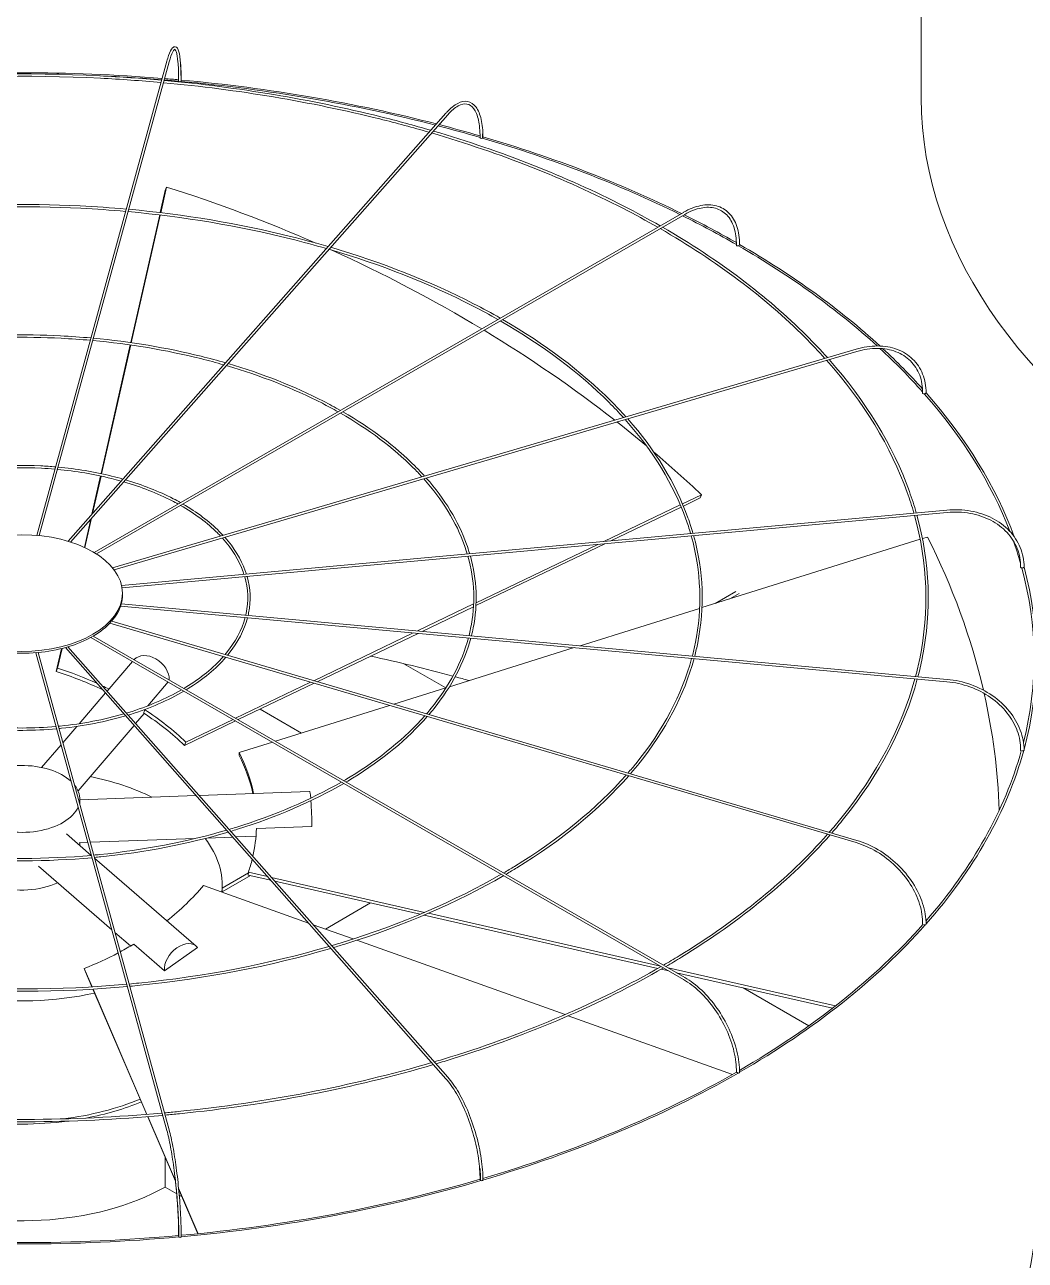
# Model space of a CAD drawing. Header units: millimetres. Extents: x -312439 to 477422, y -331570 to 212570.
# Drawn here: x 354626 to 355661, y 98987 to 100264 of the extents above; entities that cross this region are included whole.
import ezdxf

# ---------------------------------------------------------------- set-up
doc = ezdxf.new("R2010")
doc.units = ezdxf.units.MM

msp = doc.modelspace()

# ---------------------------------------------------------------- linework, layer by layer
at = {"color": 3, "linetype": 'Continuous', "lineweight": 0, "extrusion": (-1.11022e-16, 0.816497, 0.57735)}
for p, q in [((355553.218, 100188.528), (355553.218, 100751.416)), ((354773.384, 100226.439), (354638.916, 99736.27)), ((354641.391, 99736.033), (354775.746, 100225.791)), ((355061.905, 100172.85), (354671.227, 99730.168)), ((354673.792, 99729.372), (355063.741, 100171.229)), ((354773.059, 100096.456), (354767.038, 100069.876)), ((354771.728, 100093.025), (354773.059, 100096.456)), ((354766.5, 100069.941), (354771.728, 100093.025)), ((354698.226, 99718.527), (355307.417, 100070.244)), ((355308.642, 100068.122), (354700.591, 99717.064)), ((354736.07, 99935.596), (354765.956, 100067.539)), ((354766.494, 100067.474), (354736.606, 99935.519)), ((354705.377, 99800.089), (354735.527, 99933.199)), ((354736.063, 99933.122), (354705.904, 99799.975)), ((355485.837, 99928.788), (354717.268, 99702.694)), ((354718.903, 99700.622), (355486.529, 99926.438)), ((354695.862, 99758.083), (354704.836, 99797.7)), ((354705.363, 99797.586), (354696.606, 99758.926)), ((355306.36, 99768.944), (355325.967, 99778.354)), ((355324.636, 99774.922), (355307.337, 99766.62)), ((355324.636, 99774.922), (355325.967, 99778.354)), ((354726.644, 99684.397), (355579.732, 99762.406)), ((355225.186, 99729.986), (355304.15, 99767.883)), ((355305.126, 99765.558), (355232.377, 99730.643)), ((354688.106, 99723.84), (354694.734, 99753.103)), ((354695.478, 99753.946), (354688.607, 99723.608)), ((355579.955, 99759.967), (354727.101, 99681.979)), ((355226.045, 99727.604), (355092.887, 99663.697)), ((355093.005, 99666.547), (355218.855, 99726.947)), ((355552.073, 99732.234), (355326.546, 99661.583)), ((355559.516, 99734.566), (355554.424, 99732.971)), ((354727.511, 99674.644), (354727.511, 99676.644)), ((355361.577, 99678.197), (355340.218, 99665.866)), ((355355.365, 99670.611), (355365.041, 99676.197)), ((355579.732, 99584.977), (354725.574, 99663.084)), ((354726.298, 99665.477), (355579.955, 99587.416)), ((355032.446, 99637.482), (355090.51, 99665.349)), ((355090.367, 99662.488), (355037.334, 99637.035)), ((355324.059, 99660.804), (355200.545, 99622.11)), ((355486.529, 99420.945), (354716.348, 99647.513)), ((354714.51, 99645.501), (355485.837, 99418.595)), ((354925.282, 99586.05), (355028.141, 99635.416)), ((355033.029, 99634.969), (354928.89, 99584.989)), ((355307.417, 99277.139), (354694.828, 99630.818)), ((354697.305, 99632.217), (355308.642, 99279.261)), ((354637.869, 99614.928), (354773.384, 99120.944)), ((354640.348, 99615.151), (354775.746, 99121.592)), ((354659.033, 99595.484), (354664.416, 99619.252)), ((354665.003, 99619.399), (354660.363, 99598.916)), ((355061.905, 99174.533), (354668.482, 99620.325)), ((354671.085, 99621.077), (355063.741, 99176.154)), ((355194.467, 99620.207), (355065.485, 99579.8)), ((354659.033, 99595.484), (354660.363, 99598.916)), ((354737.924, 99605.936), (354711.577, 99575.195)), ((355061.725, 99578.622), (355018.435, 99603.616)), ((354774.717, 99584.694), (354753.592, 99560.046)), ((354844.456, 99547.259), (354921.983, 99584.467)), ((354925.592, 99583.406), (354847.098, 99545.733)), ((354709.968, 99573.317), (354682.764, 99541.575)), ((355061.88, 99578.671), (355007.876, 99561.753)), ((355003.672, 99560.436), (354885.664, 99523.467)), ((354750.058, 99552.148), (354741.12, 99541.72)), ((354793.041, 99522.583), (354841.781, 99545.975)), ((354912.705, 99531.939), (354869.877, 99556.666)), ((354680.332, 99538.738), (354665.923, 99521.925)), ((354739.51, 99539.842), (354681.543, 99472.206)), ((354844.423, 99544.449), (354791.71, 99519.151)), ((354663.999, 99519.68), (354643.942, 99496.277)), ((354791.71, 99519.151), (354793.041, 99522.583)), ((354882.488, 99522.473), (354848.145, 99511.714)), ((354848.05, 99508.757), (354848.145, 99511.714)), ((354920.986, 99471.548), (354806.784, 99467.315)), ((354803.621, 99467.198), (354683.347, 99462.74)), ((354683.347, 99463.783), (354683.347, 99458.409)), ((354865.988, 99433.12), (354923.216, 99435.241)), ((354695.25, 99405.432), (354669.707, 99427.566)), ((354691.672, 99418.803), (354682.666, 99418.469)), ((354683.347, 99418.494), (354683.347, 99415.747)), ((354802.801, 99422.922), (354694.187, 99418.896)), ((354841.432, 99424.353), (354814.705, 99423.363)), ((354865.511, 99425.246), (354844.595, 99424.471)), ((354716.424, 99328.575), (354640.751, 99394.152)), ((354803.694, 99311.456), (354698.701, 99402.441)), ((354857.604, 99387.229), (354830.625, 99371.652)), ((354830.625, 99367.652), (354859.83, 99384.514)), ((354857.533, 99385.037), (354857.628, 99387.994)), ((354880.813, 99379.731), (354857.533, 99385.037)), ((354857.628, 99387.994), (354877.522, 99383.459)), ((354881.612, 99382.527), (355039.78, 99346.472)), ((355035.202, 99344.537), (354884.902, 99378.798)), ((354919.94, 99335.395), (354811.233, 99374.222)), ((354830.625, 99367.296), (354830.625, 99374.546)), ((354984.006, 99356.207), (354937.25, 99329.212)), ((355280.862, 99288.538), (355039.295, 99343.604)), ((355043.839, 99345.547), (355283.595, 99290.893)), ((354965.962, 99318.958), (354924.71, 99333.691)), ((354735.812, 99311.774), (354719.756, 99325.687)), ((355184.971, 99240.734), (354969.736, 99317.609)), ((354739.087, 99313.73), (354770.883, 99286.176)), ((354770.883, 99286.176), (354805.078, 99309.996)), ((354688.039, 99288.406), (354696.16, 99269.49)), ((354689.275, 99285.069), (354688.039, 99288.406)), ((354695.968, 99269.479), (354689.275, 99285.069)), ((355292.12, 99285.972), (355284.386, 99287.735)), ((355291.69, 99289.048), (355464.408, 99249.676)), ((355461.441, 99247.374), (355300.215, 99284.126)), ((354752.573, 99137.623), (354696.994, 99267.087)), ((354697.186, 99267.099), (354752.763, 99137.638)), ((355437.005, 99229.234), (355369.145, 99268.414)), ((355358.028, 99178.922), (355188.342, 99239.53)), ((354782.268, 99068.45), (354753.592, 99135.248)), ((354753.783, 99135.263), (354782.201, 99069.066)), ((354771.667, 99093.144), (354771.667, 99062.468)), ((354783.523, 99055.624), (354771.667, 99062.468)), ((354785.519, 99061.338), (354805.732, 99014.254)), ((354805.543, 99014.235), (354785.576, 99060.745)), ((354789.176, 99052.36), (354786.184, 99054.087))]:
    msp.add_line(p, q, dxfattribs=at)
at = {"color": 3, "linetype": 'Continuous', "lineweight": 0}
for centre, major_axis, ratio, start_param, end_param in [((354623.452, 99609.109), (-1048.768, 0), 0.57735027, 4.57359934, 4.85199434), ((354623.452, 99609.109), (-1046.319, 0), 0.57735027, 4.57364216, 4.63432464), ((354623.452, 99609.109), (-1046.319, 0), 0.57735027, 4.55682048, 4.57124415), ((354623.452, 99609.109), (-1048.768, 0), 0.57735027, 4.55718579, 4.57120693), ((354786.795, 100205.863), (1.225, -0.004), 0.56474576, 3.14159265, 4.55699194), ((354786.795, 100205.863), (1.225, -0.004), 0.56474576, 4.55699194, 6.12778827), ((354623.452, 99609.109), (-1046.319, 0), 0.57735027, 4.2914666, 4.55448885), ((354786.986, 100206.561), (1.225, 0), 0.57735027, 5.71748689, 6.28318531), ((354623.452, 99609.109), (-1048.768, 0), 0.57735027, 4.29134899, 4.55463788), ((356601.986, 100188.528), (-1048.768, 0), 0.57735027, 0, 1.54391573), ((354623.452, 99609.109), (-1046.319, 0), 0.57735027, 4.24262693, 4.28868124), ((354623.452, 99609.109), (-1048.768, 0), 0.57735027, 4.24381435, 4.28857014), ((355098.315, 100147.424), (1.225, -0.01), 0.56597275, 3.14159265, 4.24604342), ((355098.315, 100147.424), (1.225, -0.01), 0.56597275, 4.24604342, 5.81683974), ((354623.452, 99609.109), (-1046.319, 0), 0.57735027, 4.00461262, 4.24016109), ((355098.871, 100148.054), (1.225, 0), 0.57735027, 5.29033196, 6.28318531), ((354623.452, 99609.109), (-1048.768, 0), 0.57735027, 4.00443097, 4.24060103), ((354624.782, 99441.829), (-942.562, 365.4), 0.65992862, 4.64663537, 4.80984928), ((354623.452, 99609.109), (-1046.319, 0), 0.57735027, 3.92863661, 4.00129229), ((354623.452, 99609.109), (-1048.768, 0), 0.57735027, 3.93098858, 4.00111844), ((354624.782, 99441.829), (-942.562, 365.4), 0.65992862, 4.45394149, 4.62923067), ((355363.311, 100036.267), (1.225, -0.016), 0.56830663, 3.14159265, 3.93464288), ((355363.311, 100036.267), (1.225, -0.016), 0.56830663, 3.93464288, 5.50543921), ((354623.452, 99609.109), (-1046.319, 0), 0.57735027, 3.70570419, 3.9258203), ((355364.177, 100036.767), (-1.225, 0), 0.57735027, 1.83263032, 3.14159265), ((354623.452, 99609.109), (-1048.768, 0), 0.57735027, 3.70411228, 3.92650775), ((354624.782, 99441.829), (-942.562, 365.4), 0.65992862, 4.28319099, 4.45112181), ((354623.452, 99609.109), (-1046.319, 0), 0.57735027, 3.61515195, 3.70067928), ((354623.452, 99609.109), (-1048.768, 0), 0.57735027, 3.61992048, 3.69877001), ((355555.841, 99883.272), (-1.225, 0.021), 0.57151893, 0, 0.48093441), ((355555.841, 99883.272), (-1.225, 0.021), 0.57151893, 0.48093441, 2.05173073), ((354623.452, 99609.109), (-1046.319, 0), 0.57735027, 3.3609423, 3.61148113), ((355556.932, 99883.593), (-1.225, 0), 0.57735027, 1.51847105, 3.14159265), ((354623.452, 99609.109), (-1048.768, 0), 0.57735027, 3.35086888, 3.61231471), ((354624.782, 99441.829), (-942.562, 365.4), 0.65992862, 4.23904287, 4.2800546), ((354624.782, 99441.829), (-942.562, 365.4), 0.65992862, 4.15803474, 4.22871948), ((354623.547, 99441.354), (1010.388, -32.497), 0.79709982, 0.20844184, 0.41264052), ((354623.452, 99609.109), (-1046.319, 0), 0.57735027, 3.30554955, 3.34466555), ((355657.06, 99703.415), (-1.225, 0.023), 0.57529521, 0, 0.1678974), ((355657.06, 99703.415), (-1.225, 0.023), 0.57529521, 0.1678974, 1.73869372), ((354623.452, 99609.109), (-1046.319, 0), 0.57735027, 2.9973499, 3.29716571), ((355658.27, 99703.526), (-1.225, 0), 0.57735027, 1.20431179, 3.14159265), ((354623.452, 99609.109), (-1048.768, 0), 0.57735027, 2.98561554, 3.29783032), ((354623.019, 99674.644), (-104.492, 0), 0.57735027, 2.98808135, 3.14159265), ((354623.019, 99674.644), (-104.492, 0), 0.57735027, 2.67392209, 2.98094469), ((354623.019, 99674.644), (-104.492, 0), 0.57735027, 2.35976282, 2.66678542), ((354623.019, 99674.644), (-104.492, 0), 0.57735027, 2.04560356, 2.35262616), ((354623.019, 99674.644), (-104.492, 0), 0.57735027, 1.41728503, 1.72430763), ((354623.019, 99674.644), (-104.492, 0), 0.57735027, 1.73144429, 2.03846689), ((354756.041, 99593.103), (-16.786, 14.386), 0.73180825, 3.6699438, 6.25547108), ((354623.452, 99044.22), (1046.319, 0), 0.57735027, 1.13086203, 1.21917829), ((354624.782, 99441.829), (226.18, -87.683), 0.65992862, 1.48816133, 1.66825663), ((354623.452, 99438.397), (-226.18, 87.683), 0.65992862, 4.59602029, 4.80984928), ((354623.452, 99044.22), (1046.319, 0), 0.57735027, 1.11315293, 1.12829513), ((354624.782, 99441.829), (226.18, -87.683), 0.65992862, 1.43137513, 1.46305029), ((354623.547, 99441.354), (1010.388, -32.497), 0.79709982, 0.05380476, 0.20420122), ((354623.452, 99438.397), (-226.18, 87.683), 0.65992862, 4.15803474, 4.39268064), ((354624.782, 99441.829), (226.18, -87.683), 0.65992862, 1.01644208, 1.25303729), ((354623.452, 99438.397), (242.456, -7.798), 0.79709982, 0.20115917, 0.41264052), ((354623.547, 99441.354), (242.456, -7.798), 0.79709982, 0.18583027, 0.41264052), ((354623.452, 99609.109), (-1046.319, 0), 0.57735027, 2.6752935, 2.98289949), ((354623.452, 99609.109), (-1048.768, 0), 0.57735027, 2.67086857, 2.98332964), ((355657.06, 99514.303), (-1.225, 0.023), 0.57926583, 0, 1.42460911), ((355658.27, 99514.192), (-1.225, 0), 0.57735027, 0.89015252, 3.14159265), ((354623.452, 99463.783), (-59.895, 0), 0.57735027, 3.69756416, 5.76575409), ((354623.452, 99374.546), (-207.174, 0), 0.57735027, 4.00561733, 4.36390833), ((354623.452, 99463.783), (-59.895, 0), 0.57735027, 3.02719924, 3.57014533), ((354921.805, 99449.455), (-0.819, 22.092), 0.05230802, 5.46284956, 6.28318531), ((354623.452, 99463.783), (-59.895, 0), 0.57735027, 0.78539816, 2.89978042), ((354921.805, 99449.455), (-0.819, 22.092), 0.05230802, 4.01155215, 5.31083021), ((354623.547, 99441.354), (242.456, -7.798), 0.79709982, 6.13145768, 6.28093219), ((354623.452, 99374.546), (-207.174, 0), 0.57735027, 3.08204121, 3.55783774), ((354623.547, 99441.354), (242.456, -7.798), 0.79709982, 6.04401129, 6.11604234), ((354623.452, 99404.161), (-59.895, 0), 0.57735027, 1.1079301, 2.23846982), ((354622.216, 99441.734), (-227.492, -84.221), 0.6873805, 2.02158825, 2.2576377), ((354623.452, 99609.109), (-1046.319, 0), 0.57735027, 2.35898226, 2.6687056), ((354623.452, 99609.109), (-1048.768, 0), 0.57735027, 2.35667794, 2.66891462), ((355555.841, 99334.446), (-1.225, 0.021), 0.58304212, 0, 1.10944839), ((355556.932, 99334.125), (-1.225, 0), 0.57735027, 0.57599326, 3.14159265), ((354789.215, 99294.749), (14.478, 16.707), 0.67950023, 6.14949631, 8.84418497), ((354622.216, 99441.734), (-227.492, -84.221), 0.6873805, 1.60582316, 1.76537716), ((354622.216, 99441.734), (-227.492, -84.221), 0.6873805, 1.7758456, 1.84274406), ((354623.452, 99374.546), (-207.174, 0), 0.57735027, 1.30817895, 1.9425337), ((354623.452, 99609.109), (-1046.319, 0), 0.57735027, 2.04376734, 2.35460013), ((354623.452, 99609.109), (-1048.768, 0), 0.57735027, 2.04258502, 2.35459852), ((355363.311, 99181.451), (-1.225, 0.017), 0.58625442, 0, 0.79329185), ((355364.177, 99180.951), (-1.225, 0), 0.57735027, 0.26183399, 3.14159265), ((354623.452, 99250.041), (-207.174, 0), 0.57735027, 1.77816663, 2.202298), ((354623.452, 99250.041), (-212.072, 0), 0.57735027, 1.89063678, 2.19285982), ((354623.452, 99250.041), (-212.072, 0), 0.57735027, 1.3476903, 1.79509044), ((354623.452, 99150.041), (-212.072, 0), 0.57735027, 0.98594125, 2.34464399), ((354623.452, 99609.109), (-1046.319, 0), 0.57735027, 1.72891751, 2.04055715), ((354623.452, 99609.109), (-1048.768, 0), 0.57735027, 1.72854634, 2.04038352), ((355098.315, 99070.293), (-1.225, 0.011), 0.58858829, 0, 0.47632773), ((355098.871, 99069.663), (-1.225, 0), 0.57735027, 0, 3.14159265), ((354623.452, 99046.22), (-1048.768, 0), 0.57735027, 0, 3.14159265), ((354623.452, 99609.109), (-1048.768, 0), 0.57735027, 1.41453598, 1.72626058), ((354623.452, 99609.109), (-1046.319, 0), 0.57735027, 1.41438895, 1.72636573), ((354786.795, 99011.855), (-1.225, 0.004), 0.58981528, 0, 0.15883691), ((354786.986, 99011.156), (-1.225, 0), 0.57735027, 0, 3.14159265)]:
    msp.add_ellipse(centre, major_axis=major_axis, ratio=ratio, start_param=start_param, end_param=end_param, dxfattribs=at)
msp.add_ellipse((354623.019, 99676.644), major_axis=(-104.492, 0), ratio=0.57735027, dxfattribs=at)
for points, knots in [([(354788.211, 100206.561), (354788.211, 100213.375), (354788.005, 100219.441), (354787.193, 100229.515), (354786.596, 100233.511), (354784.989, 100239.198), (354784.087, 100241.259), (354780.947, 100241.72), (354779.953, 100241.13), (354777.749, 100238.789), (354776.519, 100236.171), (354774.601, 100230.645), (354773.992, 100228.655), (354773.384, 100226.439)], [4.71238898, 4.71238898, 4.71238898, 4.71238898, 5.02654825, 5.02654825, 5.34070751, 5.34070751, 5.65486678, 5.65486678, 5.82360284, 5.82360284, 6.1377621, 6.1377621, 6.28318531, 6.28318531, 6.28318531, 6.28318531]), ([(354775.746, 100225.791), (354777.019, 100230.431), (354778.296, 100233.997), (354780.52, 100238.319), (354781.517, 100238.918), (354781.623, 100238.918), (354782.442, 100238.324), (354783.851, 100233.666), (354784.429, 100230.266), (354785.271, 100221.293), (354785.519, 100215.573), (354785.571, 100208.021), (354785.573, 100206.953), (354785.57, 100205.867)], [6.28318531, 6.28318531, 6.28318531, 6.28318531, 6.59845219, 6.59845219, 6.89265788, 6.89265788, 7.20992592, 7.20992592, 7.50402257, 7.50402257, 7.81881569, 7.81881569, 7.86952551, 7.86952551, 7.86952551, 7.86952551]), ([(354786.684, 100231.102), (354786.72, 100230.859), (354786.756, 100230.612), (354787.363, 100226.265), (354787.741, 100221.052), (354787.993, 100212.103), (354788.029, 100209.062), (354788.019, 100205.862)], [1.101311746, 1.101311746, 1.101311746, 1.101311746, 1.120767624, 1.120767624, 1.438035664, 1.438035664, 1.586302602, 1.586302602, 1.586302602, 1.586302602]), ([(354768.029, 100206.92), (354746.784, 100208.842), (354725.425, 100210.341), (354628.724, 100215.185), (354552.658, 100213.672), (354478.008, 100206.92)], [3.771589677, 3.771589677, 3.771589677, 3.771589677, 3.840445898, 3.840445898, 4.082391957, 4.082391957, 4.082391957, 4.082391957]), ([(354767.371, 100204.52), (354746.579, 100206.395), (354725.677, 100207.865), (354629.426, 100212.736), (354553.337, 100211.253), (354478.666, 100204.52)], [3.7720633, 3.7720633, 3.7720633, 3.7720633, 3.839550132, 3.839550132, 4.081918334, 4.081918334, 4.081918334, 4.081918334]), ([(355044.453, 100153.076), (355027.725, 100157.95), (355010.743, 100162.533), (354922.068, 100184.618), (354846.729, 100197.241), (354769.849, 100204.295)], [3.459637643, 3.459637643, 3.459637643, 3.459637643, 3.519736913, 3.519736913, 3.769381517, 3.769381517, 3.769381517, 3.769381517]), ([(355046.244, 100155.105), (355028.982, 100160.151), (355011.449, 100164.888), (354922.352, 100187.046), (354847.194, 100199.636), (354770.507, 100206.694)], [3.458315721, 3.458315721, 3.458315721, 3.458315721, 3.520259366, 3.520259366, 3.768912043, 3.768912043, 3.768912043, 3.768912043]), ([(355100.096, 100148.054), (355100.096, 100154.915), (355099.494, 100161.11), (355097.109, 100171.611), (355095.33, 100175.923), (355090.608, 100182.262), (355087.612, 100184.285), (355081.052, 100185.424), (355077.614, 100184.731), (355070.362, 100181.05), (355066.505, 100177.906), (355062.408, 100173.416), (355062.156, 100173.135), (355061.905, 100172.85)], [4.71238898, 4.71238898, 4.71238898, 4.71238898, 5.02654825, 5.02654825, 5.34070751, 5.34070751, 5.65486678, 5.65486678, 5.94845155, 5.94845155, 6.26261081, 6.26261081, 6.28318531, 6.28318531, 6.28318531, 6.28318531]), ([(355063.741, 100171.229), (355067.397, 100175.372), (355071.029, 100178.434), (355077.761, 100182.122), (355080.823, 100182.748), (355086.188, 100181.808), (355088.576, 100180.232), (355092.684, 100174.638), (355094.35, 100170.619), (355096.558, 100160.608), (355097.118, 100154.646), (355097.093, 100147.819), (355097.092, 100147.627), (355097.091, 100147.435)], [6.28318531, 6.28318531, 6.28318531, 6.28318531, 6.59783007, 6.59783007, 6.91209691, 6.91209691, 7.22936495, 7.22936495, 7.54663299, 7.54663299, 7.86046851, 7.86046851, 7.86952551, 7.86952551, 7.86952551, 7.86952551]), ([(355280.825, 100054.891), (355269.087, 100061.595), (355257.041, 100068.12), (355184.959, 100105.142), (355118.349, 100131.382), (355047.05, 100152.316)], [3.146975566, 3.146975566, 3.146975566, 3.146975566, 3.199958928, 3.199958928, 3.456525414, 3.456525414, 3.456525414, 3.456525414]), ([(355283.28, 100056.308), (355271.101, 100063.29), (355258.59, 100070.079), (355186.191, 100107.257), (355119.837, 100133.43), (355048.839, 100154.344)], [3.145113132, 3.145113132, 3.145113132, 3.145113132, 3.200037836, 3.200037836, 3.455209352, 3.455209352, 3.455209352, 3.455209352]), ([(355099.503, 100151.472), (355099.525, 100150.655), (355099.539, 100149.828), (355099.546, 100148.471), (355099.545, 100147.948), (355099.54, 100147.421)], [7.8059806913, 7.8059806913, 7.8059806913, 7.8059806913, 7.8451401512, 7.8451401512, 7.8694167814, 7.8694167814, 7.8694167814, 7.8694167814]), ([(354731.462, 100073.625), (354715.614, 100075.053), (354699.68, 100076.168), (354627.366, 100079.784), (354570.445, 100078.659), (354514.575, 100073.625)], [3.772165081, 3.772165081, 3.772165081, 3.772165081, 3.840593344, 3.840593344, 4.081816553, 4.081816553, 4.081816553, 4.081816553]), ([(354730.804, 100071.225), (354715.408, 100072.606), (354699.933, 100073.692), (354628.067, 100077.336), (354571.123, 100076.24), (354515.233, 100071.225)], [3.772797592, 3.772797592, 3.772797592, 3.772797592, 3.839399606, 3.839399606, 4.081184042, 4.081184042, 4.081184042, 4.081184042]), ([(354938.335, 100032.831), (354926.077, 100036.391), (354913.638, 100039.743), (354847.442, 100056.233), (354790.94, 100065.704), (354733.282, 100071)], [3.460983159, 3.460983159, 3.460983159, 3.460983159, 3.519648571, 3.519648571, 3.769222865, 3.769222865, 3.769222865, 3.769222865]), ([(354940.126, 100034.861), (354927.334, 100038.592), (354914.344, 100042.097), (354847.725, 100058.661), (354791.406, 100068.1), (354733.94, 100073.399)], [3.459218713, 3.459218713, 3.459218713, 3.459218713, 3.520344822, 3.520344822, 3.768597722, 3.768597722, 3.768597722, 3.768597722]), ([(355365.401, 100036.767), (355365.401, 100043.667), (355364.457, 100050.047), (355360.723, 100061.162), (355357.93, 100065.896), (355350.736, 100073.176), (355346.342, 100075.72), (355336.472, 100078.326), (355331.006, 100078.393), (355319.548, 100076.118), (355313.552, 100073.766), (355307.523, 100070.305), (355307.47, 100070.274), (355307.417, 100070.244)], [3.14159265, 3.14159265, 3.14159265, 3.14159265, 3.45575192, 3.45575192, 3.76991118, 3.76991118, 4.08269654, 4.08269654, 4.39544819, 4.39544819, 4.70960746, 4.70960746, 4.71238898, 4.71238898, 4.71238898, 4.71238898]), ([(355308.642, 100068.122), (355314.392, 100071.442), (355320.117, 100073.684), (355330.915, 100075.824), (355335.981, 100075.724), (355344.984, 100073.27), (355348.93, 100070.921), (355355.421, 100064.148), (355357.963, 100059.714), (355361.343, 100049.125), (355362.175, 100042.976), (355362.086, 100036.283)], [1.57079633, 1.57079633, 1.57079633, 1.57079633, 1.88806437, 1.88806437, 2.20533241, 2.20533241, 2.52260045, 2.52260045, 2.83986849, 2.83986849, 3.15713653, 3.15713653, 3.15713653, 3.15713653]), ([(355453.571, 99919.295), (355446.938, 99926.696), (355440.007, 99934.008), (355391.787, 99982.197), (355341.378, 100020.053), (355283.283, 100053.481)], [2.833719703, 2.833719703, 2.833719703, 2.833719703, 2.880073873, 2.880073873, 3.143270218, 3.143270218, 3.143270218, 3.143270218]), ([(355456.172, 99920.061), (355449.295, 99927.768), (355442.097, 99935.38), (355393.69, 99983.772), (355343.505, 100021.53), (355285.734, 100054.896)], [2.831913395, 2.831913395, 2.831913395, 2.831913395, 2.879924499, 2.879924499, 3.141418031, 3.141418031, 3.141418031, 3.141418031]), ([(355115.55, 99959.469), (355107.044, 99964.309), (355098.323, 99969.024), (355044.529, 99996.654), (354994.495, 100016.359), (354940.932, 100032.073)], [3.148849473, 3.148849473, 3.148849473, 3.148849473, 3.199944541, 3.199944541, 3.456834427, 3.456834427, 3.456834427, 3.456834427]), ([(355118.007, 99960.887), (355109.058, 99966.005), (355099.872, 99970.983), (355045.762, 99998.769), (354995.982, 100018.406), (354942.721, 100034.1)], [3.146361804, 3.146361804, 3.146361804, 3.146361804, 3.200049713, 3.200049713, 3.455080387, 3.455080387, 3.455080387, 3.455080387]), ([(355245.328, 99858.036), (355240.568, 99863.318), (355235.605, 99868.541), (355199.627, 99904.494), (355161.715, 99932.946), (355118.011, 99958.062)], [2.83591825, 2.83591825, 2.83591825, 2.83591825, 2.880098074, 2.880098074, 3.143909361, 3.143909361, 3.143909361, 3.143909361]), ([(355247.933, 99858.802), (355242.926, 99864.391), (355237.695, 99869.913), (355201.53, 99906.069), (355163.843, 99934.423), (355120.462, 99959.476)], [2.833499431, 2.833499431, 2.833499431, 2.833499431, 2.879899034, 2.879899034, 3.141439875, 3.141439875, 3.141439875, 3.141439875]), ([(354694.908, 99940.374), (354684.451, 99941.31), (354673.941, 99942.041), (354626.004, 99944.43), (354588.222, 99943.692), (354551.129, 99940.374)], [3.773286698, 3.773286698, 3.773286698, 3.773286698, 3.840886477, 3.840886477, 4.080694936, 4.080694936, 4.080694936, 4.080694936]), ([(354694.249, 99937.974), (354684.246, 99938.863), (354674.193, 99939.565), (354626.705, 99941.981), (354588.901, 99941.273), (354551.788, 99937.974)], [3.774238416, 3.774238416, 3.774238416, 3.774238416, 3.839097695, 3.839097695, 4.079743218, 4.079743218, 4.079743218, 4.079743218]), ([(354832.247, 99912.622), (354824.45, 99914.871), (354816.544, 99916.995), (354772.819, 99927.893), (354735.16, 99934.212), (354696.728, 99937.75)], [3.463595352, 3.463595352, 3.463595352, 3.463595352, 3.51947091, 3.51947091, 3.768879274, 3.768879274, 3.768879274, 3.768879274]), ([(354834.04, 99914.653), (354825.707, 99917.073), (354817.25, 99919.35), (354773.102, 99930.321), (354735.625, 99936.607), (354697.386, 99940.149)], [3.46094335, 3.46094335, 3.46094335, 3.46094335, 3.520514255, 3.520514255, 3.7679441, 3.7679441, 3.7679441, 3.7679441]), ([(355558.157, 99883.593), (355558.157, 99890.522), (355556.959, 99897.121), (355552.257, 99908.998), (355548.753, 99914.272), (355539.791, 99922.94), (355534.337, 99926.33), (355522.053, 99930.894), (355515.226, 99932.07), (355500.874, 99932.121), (355493.35, 99930.998), (355485.837, 99928.788)], [4.71238898, 4.71238898, 4.71238898, 4.71238898, 5.02654825, 5.02654825, 5.34070751, 5.34070751, 5.65486678, 5.65486678, 5.96902604, 5.96902604, 6.28318531, 6.28318531, 6.28318531, 6.28318531]), ([(355486.529, 99926.438), (355493.792, 99928.574), (355501.04, 99929.642), (355514.777, 99929.549), (355521.262, 99928.39), (355532.83, 99923.99), (355537.912, 99920.752), (355546.21, 99912.519), (355549.426, 99907.525), (355553.687, 99896.234), (355554.729, 99889.937), (355554.616, 99883.292)], [6.28318531, 6.28318531, 6.28318531, 6.28318531, 6.60045335, 6.60045335, 6.91772139, 6.91772139, 7.23498943, 7.23498943, 7.55225747, 7.55225747, 7.86952551, 7.86952551, 7.86952551, 7.86952551]), ([(355545.565, 99759.282), (355543.543, 99766.363), (355541.276, 99773.422), (355521.811, 99827.921), (355493.685, 99874.084), (355455.374, 99917.273)], [2.519571261, 2.519571261, 2.519571261, 2.519571261, 2.559550642, 2.559550642, 2.829500903, 2.829500903, 2.829500903, 2.829500903]), ([(355548.047, 99759.509), (355545.934, 99766.951), (355543.551, 99774.367), (355523.926, 99829.068), (355495.944, 99875.036), (355457.969, 99918.036)], [2.518738954, 2.518738954, 2.518738954, 2.518738954, 2.560443172, 2.560443172, 2.827714195, 2.827714195, 2.827714195, 2.827714195]), ([(354950.312, 99864.069), (354945.027, 99867.054), (354939.619, 99869.967), (354904.11, 99888.207), (354870.66, 99901.373), (354834.847, 99911.866)], [3.152476318, 3.152476318, 3.152476318, 3.152476318, 3.199914714, 3.199914714, 3.457374967, 3.457374967, 3.457374967, 3.457374967]), ([(354952.772, 99865.489), (354947.043, 99868.75), (354941.169, 99871.926), (354905.342, 99890.322), (354872.147, 99903.421), (354836.636, 99913.893)], [3.148732281, 3.148732281, 3.148732281, 3.148732281, 3.200072384, 3.200072384, 3.454746323, 3.454746323, 3.454746323, 3.454746323]), ([(355037.113, 99796.784), (355034.219, 99799.963), (355031.214, 99803.108), (355007.476, 99826.827), (354982.075, 99845.867), (354952.779, 99862.664)], [2.840166791, 2.840166791, 2.840166791, 2.840166791, 2.880145835, 2.880145835, 3.145067211, 3.145067211, 3.145067211, 3.145067211]), ([(355039.723, 99797.552), (355036.579, 99801.036), (355033.305, 99804.48), (355009.379, 99828.402), (354984.203, 99847.345), (354955.23, 99864.08)], [2.836508955, 2.836508955, 2.836508955, 2.836508955, 2.879847671, 2.879847671, 3.141363941, 3.141363941, 3.141363941, 3.141363941]), ([(355314.75, 99738.176), (355313.305, 99743.167), (355311.698, 99748.143), (355297.186, 99788.804), (355276.008, 99823.531), (355247.137, 99856.015)], [2.521788299, 2.521788299, 2.521788299, 2.521788299, 2.55939978, 2.55939978, 2.830291828, 2.830291828, 2.830291828, 2.830291828]), ([(355317.234, 99738.403), (355315.696, 99743.754), (355313.972, 99749.087), (355299.301, 99789.952), (355278.267, 99824.484), (355249.733, 99856.778)], [2.520659116, 2.520659116, 2.520659116, 2.520659116, 2.560589234, 2.560589234, 2.827907762, 2.827907762, 2.827907762, 2.827907762]), ([(354658.353, 99807.123), (354653.29, 99807.565), (354648.202, 99807.913), (354624.643, 99809.075), (354606.001, 99808.725), (354587.684, 99807.123)], [3.776630452, 3.776630452, 3.776630452, 3.776630452, 3.841752063, 3.841752063, 4.077351182, 4.077351182, 4.077351182, 4.077351182]), ([(354657.694, 99804.721), (354653.085, 99805.119), (354648.455, 99805.438), (354625.344, 99806.626), (354606.68, 99806.304), (354588.343, 99804.721)], [3.778551419, 3.778551419, 3.778551419, 3.778551419, 3.838185012, 3.838185012, 4.075430215, 4.075430215, 4.075430215, 4.075430215]), ([(354726.155, 99792.408), (354722.823, 99793.351), (354719.452, 99794.248), (354698.198, 99799.553), (354679.38, 99802.719), (354660.173, 99804.499)], [3.471418325, 3.471418325, 3.471418325, 3.471418325, 3.518930063, 3.518930063, 3.767850767, 3.767850767, 3.767850767, 3.767850767]), ([(354727.951, 99794.443), (354724.081, 99795.553), (354720.157, 99796.601), (354698.481, 99801.981), (354679.846, 99805.115), (354660.831, 99806.898)], [3.466082688, 3.466082688, 3.466082688, 3.466082688, 3.521010964, 3.521010964, 3.765995554, 3.765995554, 3.765995554, 3.765995554]), ([(354785.06, 99768.661), (354783.007, 99769.796), (354780.917, 99770.91), (354763.691, 99779.759), (354746.826, 99786.388), (354728.761, 99791.659)], [3.163350536, 3.163350536, 3.163350536, 3.163350536, 3.199816759, 3.199816759, 3.458993739, 3.458993739, 3.458993739, 3.458993739]), ([(354787.532, 99770.088), (354785.026, 99771.494), (354782.466, 99772.868), (354764.924, 99781.875), (354748.313, 99788.435), (354730.551, 99793.687)], [3.15578841, 3.15578841, 3.15578841, 3.15578841, 3.200131949, 3.200131949, 3.453750875, 3.453750875, 3.453750875, 3.453750875]), ([(355083.941, 99717.07), (355083.075, 99719.986), (355082.125, 99722.895), (355072.566, 99749.72), (355058.347, 99772.998), (355038.931, 99794.766)], [2.526062853, 2.526062853, 2.526062853, 2.526062853, 2.559096419, 2.559096419, 2.831723129, 2.831723129, 2.831723129, 2.831723129]), ([(355086.428, 99717.297), (355085.465, 99720.573), (355084.398, 99723.839), (355074.68, 99750.868), (355060.606, 99773.951), (355041.529, 99795.53)], [2.5243135, 2.5243135, 2.5243135, 2.5243135, 2.560878912, 2.560878912, 2.828143092, 2.828143092, 2.828143092, 2.828143092]), ([(354828.874, 99735.526), (354827.862, 99736.604), (354826.824, 99737.675), (354815.326, 99749.159), (354802.436, 99758.788), (354787.545, 99767.267)], [2.852936139, 2.852936139, 2.852936139, 2.852936139, 2.880283876, 2.880283876, 3.148538696, 3.148538696, 3.148538696, 3.148538696]), ([(354831.501, 99736.299), (354830.228, 99737.679), (354828.915, 99739.046), (354817.229, 99750.735), (354804.564, 99760.266), (354789.998, 99768.683)], [2.84544614, 2.84544614, 2.84544614, 2.84544614, 2.879690294, 2.879690294, 3.141137935, 3.141137935, 3.141137935, 3.141137935]), ([(355659.495, 99703.526), (355659.495, 99710.47), (355658.163, 99717.3), (355652.968, 99730.043), (355649.106, 99735.953), (355639.249, 99746.267), (355633.256, 99750.67), (355619.738, 99757.553), (355612.215, 99760.032), (355596.37, 99762.839), (355588.05, 99763.167), (355579.732, 99762.406)], [4.71238898, 4.71238898, 4.71238898, 4.71238898, 5.02654825, 5.02654825, 5.34070751, 5.34070751, 5.65486678, 5.65486678, 5.96902604, 5.96902604, 6.28318531, 6.28318531, 6.28318531, 6.28318531]), ([(355547.292, 99590.403), (355548.898, 99596.473), (355550.324, 99602.559), (355561.625, 99657.897), (355559.827, 99707.922), (355546.24, 99756.884)], [2.204619764, 2.204619764, 2.204619764, 2.204619764, 2.238829514, 2.238829514, 2.515060108, 2.515060108, 2.515060108, 2.515060108]), ([(355549.765, 99590.177), (355551.45, 99596.576), (355552.936, 99602.994), (355564.042, 99658.488), (355562.183, 99708.343), (355548.719, 99757.111)], [2.205366155, 2.205366155, 2.205366155, 2.205366155, 2.241163262, 2.241163262, 2.514260549, 2.514260549, 2.514260549, 2.514260549]), ([(355579.955, 99759.967), (355588.017, 99760.704), (355596.073, 99760.375), (355611.366, 99757.622), (355618.599, 99755.199), (355631.523, 99748.517), (355637.21, 99744.26), (355646.484, 99734.345), (355650.071, 99728.691), (355654.809, 99716.54), (355655.96, 99710.044), (355655.836, 99703.438)], [6.28318531, 6.28318531, 6.28318531, 6.28318531, 6.60045335, 6.60045335, 6.91772139, 6.91772139, 7.23498943, 7.23498943, 7.55225747, 7.55225747, 7.86952551, 7.86952551, 7.86952551, 7.86952551]), ([(354853.107, 99695.961), (354852.837, 99696.805), (354852.553, 99697.646), (354847.947, 99710.635), (354840.686, 99722.463), (354830.723, 99733.516)], [2.538956365, 2.538956365, 2.538956365, 2.538956365, 2.558172992, 2.558172992, 2.836025224, 2.836025224, 2.836025224, 2.836025224]), ([(354855.604, 99696.19), (354855.228, 99697.391), (354854.824, 99698.59), (354850.06, 99711.783), (354842.945, 99723.418), (354833.324, 99734.282)], [2.535128932, 2.535128932, 2.535128932, 2.535128932, 2.561728893, 2.561728893, 2.828841782, 2.828841782, 2.828841782, 2.828841782]), ([(355316.502, 99611.507), (355317.609, 99615.746), (355318.599, 99619.995), (355327.063, 99661.301), (355325.7, 99698.939), (355315.431, 99735.778)], [2.206572109, 2.206572109, 2.206572109, 2.206572109, 2.238438586, 2.238438586, 2.515769314, 2.515769314, 2.515769314, 2.515769314]), ([(355318.975, 99611.281), (355320.16, 99615.85), (355321.21, 99620.43), (355329.48, 99661.892), (355328.056, 99699.361), (355317.91, 99736.005)], [2.20754654, 2.20754654, 2.20754654, 2.20754654, 2.241548585, 2.241548585, 2.514698228, 2.514698228, 2.514698228, 2.514698228]), ([(355085.697, 99632.613), (355086.313, 99635.035), (355086.872, 99637.462), (355092.498, 99664.735), (355091.574, 99689.972), (355084.634, 99714.673)], [2.210316481, 2.210316481, 2.210316481, 2.210316481, 2.237655596, 2.237655596, 2.51702204, 2.51702204, 2.51702204, 2.51702204]), ([(355088.166, 99632.387), (355088.86, 99635.139), (355089.48, 99637.897), (355094.914, 99665.326), (355093.929, 99690.394), (355087.114, 99714.9)], [2.211718384, 2.211718384, 2.211718384, 2.211718384, 2.242315601, 2.242315601, 2.515402874, 2.515402874, 2.515402874, 2.515402874]), ([(354854.871, 99653.72), (354855.013, 99654.325), (354855.148, 99654.93), (354857.934, 99668.17), (354857.449, 99681.005), (354853.834, 99693.568)], [2.221614787, 2.221614787, 2.221614787, 2.221614787, 2.235297735, 2.235297735, 2.520800805, 2.520800805, 2.520800805, 2.520800805]), ([(354857.334, 99653.495), (354857.549, 99654.429), (354857.747, 99655.365), (354860.348, 99668.762), (354859.802, 99681.428), (354856.317, 99693.795)], [2.224061215, 2.224061215, 2.224061215, 2.224061215, 2.244587809, 2.244587809, 2.517487833, 2.517487833, 2.517487833, 2.517487833]), ([(354833.545, 99613.036), (354833.955, 99613.522), (354834.359, 99614.009), (354844.3, 99626.174), (354850.883, 99638.616), (354854.269, 99651.315)], [1.903307061, 1.903307061, 1.903307061, 1.903307061, 1.915350543, 1.915350543, 2.203452943, 2.203452943, 2.203452943, 2.203452943]), ([(354836.108, 99612.283), (354836.607, 99612.886), (354837.1, 99613.491), (354846.917, 99625.799), (354853.398, 99638.293), (354856.743, 99651.089)], [1.909987851, 1.909987851, 1.909987851, 1.909987851, 1.924618049, 1.924618049, 2.206425781, 2.206425781, 2.206425781, 2.206425781]), ([(355041.767, 99551.783), (355043.401, 99553.676), (355044.995, 99555.581), (355065.277, 99580.549), (355078.277, 99605.112), (355085.066, 99630.211)], [1.894116328, 1.894116328, 1.894116328, 1.894116328, 1.917671716, 1.917671716, 2.201274894, 2.201274894, 2.201274894, 2.201274894]), ([(355044.345, 99551.025), (355046.065, 99553.037), (355047.743, 99555.061), (355067.897, 99580.175), (355080.795, 99604.79), (355087.542, 99629.984)], [1.897570624, 1.897570624, 1.897570624, 1.897570624, 1.922320382, 1.922320382, 2.202808492, 2.202808492, 2.202808492, 2.202808492]), ([(354791.054, 99578.09), (354791.656, 99578.448), (354792.255, 99578.808), (354808.429, 99588.634), (354821.59, 99599.399), (354831.791, 99610.999)], [1.585149833, 1.585149833, 1.585149833, 1.585149833, 1.596233634, 1.596233634, 1.886390456, 1.886390456, 1.886390456, 1.886390456]), ([(354793.482, 99576.689), (354794.105, 99577.064), (354794.725, 99577.442), (354810.949, 99587.448), (354824.145, 99598.398), (354834.378, 99610.238)], [1.592315094, 1.592315094, 1.592315094, 1.592315094, 1.603748231, 1.603748231, 1.893388943, 1.893388943, 1.893388943, 1.893388943]), ([(355249.977, 99490.533), (355252.845, 99493.832), (355255.634, 99497.153), (355286.255, 99534.926), (355305.672, 99571.61), (355315.863, 99609.106)], [1.891059564, 1.891059564, 1.891059564, 1.891059564, 1.918447026, 1.918447026, 2.200552897, 2.200552897, 2.200552897, 2.200552897]), ([(355252.56, 99489.773), (355255.514, 99493.191), (355258.384, 99496.633), (355288.876, 99534.552), (355308.191, 99571.288), (355318.339, 99608.879)], [1.893387733, 1.893387733, 1.893387733, 1.893387733, 1.921549455, 1.921549455, 2.201585872, 2.201585872, 2.201585872, 2.201585872]), ([(355458.153, 99429.293), (355462.268, 99434.009), (355466.264, 99438.759), (355507.222, 99489.335), (355533.052, 99538.124), (355546.647, 99588.002)], [1.889456602, 1.889456602, 1.889456602, 1.889456602, 1.918834976, 1.918834976, 2.200108517, 2.200108517, 2.200108517, 2.200108517]), ([(355460.738, 99428.532), (355464.939, 99433.367), (355469.015, 99438.238), (355509.844, 99488.961), (355535.572, 99537.802), (355549.124, 99587.776)], [1.891212574, 1.891212574, 1.891212574, 1.891212574, 1.921163042, 1.921163042, 2.200887841, 2.200887841, 2.200887841, 2.200887841]), ([(355579.732, 99584.977), (355587.794, 99584.239), (355595.857, 99582.436), (355611.179, 99576.876), (355618.435, 99573.12), (355631.408, 99564.04), (355637.123, 99558.716), (355646.446, 99547.046), (355650.052, 99540.701), (355654.808, 99527.63), (355655.96, 99520.908), (355655.836, 99514.326)], [0, 0, 0, 0, 0.31726804, 0.31726804, 0.63453608, 0.63453608, 0.95180412, 0.95180412, 1.26907216, 1.26907216, 1.5863402, 1.5863402, 1.5863402, 1.5863402]), ([(355659.495, 99514.192), (355659.495, 99521.136), (355658.164, 99528.192), (355652.989, 99541.832), (355649.146, 99548.413), (355639.337, 99560.471), (355633.373, 99565.946), (355619.904, 99575.267), (355612.402, 99579.112), (355596.585, 99584.807), (355588.273, 99586.655), (355579.955, 99587.416)], [4.71238898, 4.71238898, 4.71238898, 4.71238898, 5.02654825, 5.02654825, 5.34070751, 5.34070751, 5.65486678, 5.65486678, 5.96902604, 5.96902604, 6.28318531, 6.28318531, 6.28318531, 6.28318531]), ([(354731.606, 99552.501), (354732.296, 99552.709), (354732.984, 99552.92), (354753.864, 99559.375), (354772.445, 99567.335), (354788.622, 99576.666)], [1.267045676, 1.267045676, 1.267045676, 1.267045676, 1.27702015, 1.27702015, 1.570336557, 1.570336557, 1.570336557, 1.570336557]), ([(354733.387, 99550.482), (354734.137, 99550.711), (354734.884, 99550.942), (354756.008, 99557.567), (354774.754, 99565.705), (354791.067, 99575.254)], [1.272186296, 1.272186296, 1.272186296, 1.272186296, 1.282962347, 1.282962347, 1.577666055, 1.577666055, 1.577666055, 1.577666055]), ([(354661.261, 99538.919), (354661.912, 99538.981), (354662.562, 99539.045), (354686.074, 99541.407), (354708.334, 99545.677), (354729.018, 99551.732)], [0.949238609, 0.949238609, 0.949238609, 0.949238609, 0.957681574, 0.957681574, 1.254620941, 1.254620941, 1.254620941, 1.254620941]), ([(354661.918, 99536.521), (354662.79, 99536.606), (354663.661, 99536.693), (354687.563, 99539.16), (354709.979, 99543.529), (354730.806, 99549.705)], [0.951064936, 0.951064936, 0.951064936, 0.951064936, 0.962301991, 0.962301991, 1.259854639, 1.259854639, 1.259854639, 1.259854639]), ([(354750.345, 99556.197), (354750.329, 99556.044), (354750.31, 99555.891), (354750.129, 99554.589), (354749.847, 99553.511), (354749.47, 99552.539)], [25.28971129, 25.28971129, 25.28971129, 25.28971129, 25.51327082, 25.51327082, 27.21415767, 27.21415767, 27.21415767, 27.21415767]), ([(354956.294, 99482.689), (354958.498, 99483.979), (354960.678, 99485.282), (354993.644, 99505.385), (355019.717, 99526.732), (355039.996, 99549.751)], [1.577975631, 1.577975631, 1.577975631, 1.577975631, 1.598113062, 1.598113062, 1.885671956, 1.885671956, 1.885671956, 1.885671956]), ([(354958.733, 99481.281), (354960.954, 99482.591), (354963.152, 99483.915), (354996.165, 99504.198), (355022.275, 99525.731), (355042.586, 99548.989)], [1.581619842, 1.581619842, 1.581619842, 1.581619842, 1.601882376, 1.601882376, 1.889205457, 1.889205457, 1.889205457, 1.889205457]), ([(354586.595, 99536.29), (354587.472, 99536.211), (354588.349, 99536.135), (354612.478, 99534.118), (354636.23, 99534.196), (354659.442, 99536.29)], [0.630366287, 0.630366287, 0.630366287, 0.630366287, 0.641648359, 0.641648359, 0.94043004, 0.94043004, 0.94043004, 0.94043004]), ([(354587.254, 99538.69), (354587.723, 99538.649), (354588.193, 99538.608), (354611.87, 99536.583), (354635.598, 99536.624), (354658.783, 99538.69)], [0.632258371, 0.632258371, 0.632258371, 0.632258371, 0.638337859, 0.638337859, 0.938537956, 0.938537956, 0.938537956, 0.938537956]), ([(354837.694, 99432.291), (354840.003, 99432.979), (354842.302, 99433.678), (354884.72, 99446.839), (354921.661, 99462.692), (354953.853, 99481.27)], [1.261848076, 1.261848076, 1.261848076, 1.261848076, 1.278507505, 1.278507505, 1.570566343, 1.570566343, 1.570566343, 1.570566343]), ([(355121.529, 99387.291), (355125.338, 99389.511), (355129.103, 99391.757), (355178.859, 99422.136), (355217.845, 99454.066), (355248.2, 99488.502)], [1.575583148, 1.575583148, 1.575583148, 1.575583148, 1.598741205, 1.598741205, 1.885432931, 1.885432931, 1.885432931, 1.885432931]), ([(355123.971, 99385.881), (355127.797, 99388.122), (355131.578, 99390.388), (355181.382, 99420.95), (355220.404, 99453.064), (355250.791, 99487.74)], [1.578026357, 1.578026357, 1.578026357, 1.578026357, 1.601256762, 1.601256762, 1.887796271, 1.887796271, 1.887796271, 1.887796271]), ([(354839.479, 99430.268), (354841.846, 99430.978), (354844.203, 99431.699), (354886.865, 99445.031), (354923.97, 99461.061), (354956.301, 99479.857)], [1.264451017, 1.264451017, 1.264451017, 1.264451017, 1.281488092, 1.281488092, 1.574251683, 1.574251683, 1.574251683, 1.574251683]), ([(354697.816, 99405.667), (354699.814, 99405.854), (354701.811, 99406.048), (354749.421, 99410.864), (354793.832, 99419.414), (354835.103, 99431.525)], [0.945863763, 0.945863763, 0.945863763, 0.945863763, 0.95883914, 0.95883914, 1.255627672, 1.255627672, 1.255627672, 1.255627672]), ([(354698.474, 99403.269), (354700.693, 99403.477), (354702.909, 99403.695), (354750.91, 99408.617), (354795.478, 99417.266), (354836.892, 99429.498)], [0.946791669, 0.946791669, 0.946791669, 0.946791669, 0.961156725, 0.961156725, 1.25825401, 1.25825401, 1.25825401, 1.25825401]), ([(355286.723, 99291.916), (355292.153, 99295.073), (355297.515, 99298.269), (355364.059, 99338.923), (355415.945, 99381.423), (355456.372, 99427.263)], [1.574326589, 1.574326589, 1.574326589, 1.574326589, 1.599055591, 1.599055591, 1.885237716, 1.885237716, 1.885237716, 1.885237716]), ([(355289.167, 99290.505), (355294.613, 99293.683), (355299.991, 99296.9), (355366.581, 99337.737), (355418.504, 99380.421), (355458.964, 99426.501)], [1.576164321, 1.576164321, 1.576164321, 1.576164321, 1.600943265, 1.600943265, 1.88701346, 1.88701346, 1.88701346, 1.88701346]), ([(355485.837, 99418.595), (355493.1, 99416.459), (355500.374, 99413.254), (355514.207, 99405.022), (355520.764, 99399.997), (355532.495, 99388.633), (355537.668, 99382.296), (355546.11, 99368.953), (355549.377, 99361.95), (355553.687, 99347.993), (355554.728, 99341.041), (355554.616, 99334.467)], [0, 0, 0, 0, 0.31726804, 0.31726804, 0.63453608, 0.63453608, 0.95180412, 0.95180412, 1.26907216, 1.26907216, 1.5863402, 1.5863402, 1.5863402, 1.5863402]), ([(355558.157, 99334.125), (355558.157, 99341.054), (355556.96, 99348.313), (355552.311, 99362.793), (355548.859, 99370.013), (355540.042, 99383.727), (355534.678, 99390.22), (355522.555, 99401.857), (355515.799, 99407), (355501.541, 99415.44), (355494.041, 99418.735), (355486.529, 99420.945)], [4.71238898, 4.71238898, 4.71238898, 4.71238898, 5.02654825, 5.02654825, 5.34070751, 5.34070751, 5.65486678, 5.65486678, 5.96902604, 5.96902604, 6.28318531, 6.28318531, 6.28318531, 6.28318531]), ([(354550.699, 99405.44), (354552.067, 99405.316), (354553.437, 99405.196), (354601.326, 99401.124), (354648.882, 99401.246), (354695.338, 99405.44)], [0.630291706, 0.630291706, 0.630291706, 0.630291706, 0.639167998, 0.639167998, 0.940504621, 0.940504621, 0.940504621, 0.940504621]), ([(354550.041, 99403.04), (354551.816, 99402.879), (354553.593, 99402.723), (354601.934, 99398.66), (354649.514, 99398.818), (354695.996, 99403.04)], [0.629347255, 0.629347255, 0.629347255, 0.629347255, 0.640828535, 0.640828535, 0.941449071, 0.941449071, 0.941449071, 0.941449071]), ([(354943.78, 99312.083), (354947.71, 99313.249), (354951.621, 99314.436), (355015.576, 99334.303), (355070.876, 99358.048), (355119.085, 99385.873)], [1.260112578, 1.260112578, 1.260112578, 1.260112578, 1.279004431, 1.279004431, 1.570642983, 1.570642983, 1.570642983, 1.570642983]), ([(354945.567, 99310.059), (354949.554, 99311.247), (354953.522, 99312.457), (355017.721, 99332.495), (355073.186, 99356.417), (355121.533, 99384.46)], [1.261855173, 1.261855173, 1.261855173, 1.261855173, 1.280993608, 1.280993608, 1.573104483, 1.573104483, 1.573104483, 1.573104483]), ([(354734.37, 99272.417), (354737.717, 99272.727), (354741.06, 99273.052), (354812.768, 99280.321), (354879.331, 99293.151), (354941.188, 99311.318)], [0.944736348, 0.944736348, 0.944736348, 0.944736348, 0.959225727, 0.959225727, 1.25596384, 1.25596384, 1.25596384, 1.25596384]), ([(354735.028, 99270.018), (354738.596, 99270.35), (354742.158, 99270.698), (354814.257, 99278.074), (354880.976, 99291.003), (354942.977, 99309.291)], [0.945358255, 0.945358255, 0.945358255, 0.945358255, 0.960772431, 0.960772431, 1.257716852, 1.257716852, 1.257716852, 1.257716852]), ([(355049.834, 99191.912), (355055.396, 99193.559), (355060.929, 99195.237), (355146.416, 99221.808), (355220.061, 99253.437), (355284.277, 99290.499)], [1.259205702, 1.259205702, 1.259205702, 1.259205702, 1.279253109, 1.279253109, 1.570621219, 1.570621219, 1.570621219, 1.570621219]), ([(355051.621, 99189.887), (355057.24, 99191.556), (355062.83, 99193.258), (355148.561, 99220), (355222.372, 99251.806), (355286.726, 99289.086)], [1.260515466, 1.260515466, 1.260515466, 1.260515466, 1.280745787, 1.280745787, 1.572469242, 1.572469242, 1.572469242, 1.572469242]), ([(355307.417, 99277.139), (355313.167, 99273.82), (355318.939, 99269.424), (355329.924, 99258.917), (355335.136, 99252.807), (355344.467, 99239.489), (355348.584, 99232.284), (355355.306, 99217.508), (355357.909, 99209.939), (355361.345, 99195.21), (355362.175, 99188.052), (355362.086, 99181.468)], [4.71238898, 4.71238898, 4.71238898, 4.71238898, 5.02965702, 5.02965702, 5.34692506, 5.34692506, 5.6641931, 5.6641931, 5.98146114, 5.98146114, 6.29872918, 6.29872918, 6.29872918, 6.29872918]), ([(355365.401, 99180.951), (355365.401, 99187.851), (355364.456, 99195.271), (355360.782, 99210.449), (355358.053, 99218.207), (355351.078, 99233.319), (355346.833, 99240.672), (355337.232, 99254.269), (355331.879, 99260.511), (355320.571, 99271.282), (355314.618, 99275.811), (355308.642, 99279.261)], [0, 0, 0, 0, 0.31415927, 0.31415927, 0.62831853, 0.62831853, 0.9424778, 0.9424778, 1.25663706, 1.25663706, 1.57079633, 1.57079633, 1.57079633, 1.57079633]), ([(354513.486, 99269.79), (354516.16, 99269.546), (354518.836, 99269.312), (354591.39, 99263.201), (354662.798, 99263.439), (354732.551, 99269.79)], [0.629005431, 0.629005431, 0.629005431, 0.629005431, 0.64055333, 0.64055333, 0.941790896, 0.941790896, 0.941790896, 0.941790896]), ([(354514.144, 99272.189), (354516.412, 99271.984), (354518.681, 99271.785), (354590.782, 99265.665), (354662.166, 99265.868), (354731.893, 99272.189)], [0.629634706, 0.629634706, 0.629634706, 0.629634706, 0.639445125, 0.639445125, 0.941161621, 0.941161621, 0.941161621, 0.941161621]), ([(354770.913, 99139.211), (354775.611, 99139.645), (354780.304, 99140.1), (354876.103, 99149.823), (354964.806, 99166.93), (355047.242, 99191.148)], [0.94415889, 0.94415889, 0.94415889, 0.94415889, 0.959419158, 0.959419158, 1.25609347, 1.25609347, 1.25609347, 1.25609347]), ([(354771.571, 99136.812), (354776.49, 99137.268), (354781.403, 99137.747), (354877.592, 99147.576), (354966.452, 99164.782), (355049.03, 99189.121)], [0.944626582, 0.944626582, 0.944626582, 0.944626582, 0.960579805, 0.960579805, 1.257409099, 1.257409099, 1.257409099, 1.257409099]), ([(355061.905, 99174.533), (355065.561, 99170.39), (355069.242, 99165.173), (355076.285, 99153.07), (355079.644, 99146.173), (355085.662, 99131.432), (355088.322, 99123.588), (355092.669, 99107.75), (355094.357, 99099.757), (355096.592, 99084.432), (355097.139, 99077.101), (355097.092, 99070.42), (355097.091, 99070.362), (355097.091, 99070.304)], [6.28318531, 6.28318531, 6.28318531, 6.28318531, 6.59783007, 6.59783007, 6.91495265, 6.91495265, 7.23222069, 7.23222069, 7.54948873, 7.54948873, 7.86675677, 7.86675677, 7.86952551, 7.86952551, 7.86952551, 7.86952551]), ([(355100.096, 99069.663), (355100.096, 99076.524), (355099.493, 99084.047), (355097.144, 99099.71), (355095.399, 99107.847), (355090.935, 99123.952), (355088.218, 99131.918), (355082.072, 99146.915), (355078.644, 99153.942), (355071.398, 99166.386), (355067.583, 99171.8), (355063.741, 99176.154)], [4.71238898, 4.71238898, 4.71238898, 4.71238898, 5.02654825, 5.02654825, 5.34070751, 5.34070751, 5.65486678, 5.65486678, 5.96902604, 5.96902604, 6.28318531, 6.28318531, 6.28318531, 6.28318531]), ([(354476.944, 99136.584), (354480.512, 99136.259), (354484.084, 99135.945), (354580.841, 99127.789), (354676.074, 99128.107), (354769.093, 99136.584)], [0.628847379, 0.628847379, 0.628847379, 0.628847379, 0.640415364, 0.640415364, 0.941948948, 0.941948948, 0.941948948, 0.941948948]), ([(354477.602, 99138.984), (354480.764, 99138.696), (354483.928, 99138.419), (354580.233, 99130.253), (354675.442, 99130.535), (354768.435, 99138.984)], [0.62931922, 0.62931922, 0.62931922, 0.62931922, 0.639583767, 0.639583767, 0.941477106, 0.941477106, 0.941477106, 0.941477106]), ([(354773.384, 99120.944), (354774.657, 99116.304), (354775.936, 99110.582), (354778.379, 99097.52), (354779.541, 99090.172), (354781.623, 99074.619), (354782.542, 99066.417), (354784.044, 99049.981), (354784.627, 99041.75), (354785.399, 99026.081), (354785.588, 99018.646), (354785.57, 99011.942), (354785.57, 99011.9), (354785.57, 99011.858)], [6.28318531, 6.28318531, 6.28318531, 6.28318531, 6.59845219, 6.59845219, 6.91572023, 6.91572023, 7.23298827, 7.23298827, 7.55025631, 7.55025631, 7.86752435, 7.86752435, 7.86952551, 7.86952551, 7.86952551, 7.86952551]), ([(354788.211, 99011.156), (354788.211, 99017.97), (354788.004, 99025.529), (354787.199, 99041.409), (354786.6, 99049.728), (354785.067, 99066.32), (354784.135, 99074.59), (354782.025, 99090.28), (354780.849, 99097.696), (354778.365, 99110.961), (354777.059, 99116.805), (354775.746, 99121.592)], [4.71238898, 4.71238898, 4.71238898, 4.71238898, 5.02654825, 5.02654825, 5.34070751, 5.34070751, 5.65486678, 5.65486678, 5.96902604, 5.96902604, 6.28318531, 6.28318531, 6.28318531, 6.28318531]), ([(354785.761, 99011.156), (354785.761, 99017.921), (354785.556, 99025.44), (354784.754, 99041.249), (354784.157, 99049.535), (354782.896, 99063.195), (354782.327, 99068.58), (354781.7, 99073.841)], [4.71238898, 4.71238898, 4.71238898, 4.71238898, 5.026548246, 5.026548246, 5.340707511, 5.340707511, 5.545847126, 5.545847126, 5.545847126, 5.545847126])]:
    msp.add_open_spline(points, degree=3, knots=knots, dxfattribs=at)
msp.add_open_spline([(355097.647, 99069.663), (355097.647, 99073.424), (355097.462, 99077.401), (355097.095, 99081.529)], degree=3, dxfattribs=at)

doc.saveas('drawing.dxf')
